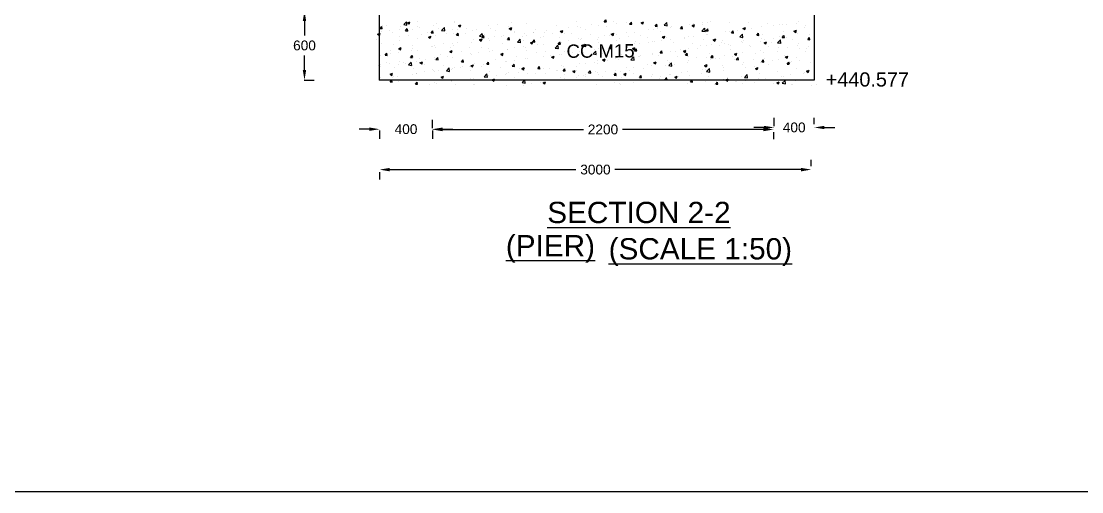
# Model space of a CAD drawing. Header units: metres. Extents: x 323 to 450, y 282 to 479.
# Drawn here: x 352.92 to 372.45, y 282.48 to 291.15 of the extents above; entities that cross this region are included whole.
import ezdxf

# ---------------------------------------------------------------- set-up
doc = ezdxf.new("R2010")
doc.units = ezdxf.units.M
doc.header["$MEASUREMENT"] = 0
for name, color, linetype in [('DIMENSION', 255, 'Continuous'), ('DRAWING', 7, 'Continuous'), ('HATCH', 7, 'Continuous'), ('TEXT', 255, 'Continuous')]:
    doc.layers.add(name, color=color, linetype=linetype)
doc.styles.get("Standard").update_dxf_attribs({"font": 'arial.ttf'})
doc.dimstyles.get("Standard").update_dxf_attribs({"dimtxt": 0.18, "dimasz": 0.1875, "dimexe": 0.18, "dimexo": 0.0625, "dimgap": 0.09, "dimtad": 0, "dimtih": 1, "dimtoh": 1, "dimdec": 4, "dimzin": 0, "dimdsep": 46, "dimtxsty": 'Standard', "dimcen": 0.09, "dimadec": 0, "dimazin": 0, "dimtfac": 1, "dimtdec": 4, "dimtofl": 0, "dimtmove": 0, "dimatfit": 3, "dimfxl": 1, "dimtolj": 1, "dimtzin": 0, "dimarcsym": 0})

# ---------------------------------------------------------------- blocks, each defined once
blk = doc.blocks.new('*D80')
at = {"layer": 'Defpoints', "color": 0, "ltscale": 0.02, "transparency": 16777216}
for p in [(358.058, 291.341), (358.069, 290.064), (358.136, 290.064)]:
    blk.add_point(p, dxfattribs=at)
at = {"layer": 'DIMENSION', "color": 0, "lineweight": -2, "ltscale": 0.02, "transparency": 16777216}
for p, q in [((358.121, 291.341), (358.316, 291.341)), ((358.136, 291.153), (358.136, 290.884)), ((358.136, 290.252), (358.136, 290.52)), ((358.131, 290.064), (358.316, 290.064))]:
    blk.add_line(p, q, dxfattribs=at)
at = {"layer": 'DIMENSION', "color": 0, "ltscale": 0.02, "transparency": 16777216}
for points in [[(358.104, 291.153), (358.167, 291.153), (358.136, 291.341)], [(358.104, 290.252), (358.167, 290.252), (358.136, 290.064)]]:
    blk.add_solid(points, dxfattribs=at)
at = {"layer": 'DIMENSION', "color": 0, "ltscale": 0.02, "transparency": 16777216, "insert": (358.136, 290.702), "char_height": 0.18, "attachment_point": 5}
blk.add_mtext('\\A1;600', dxfattribs=at)
blk = doc.blocks.new('*D81')
at = {"layer": 'Defpoints', "color": 0, "ltscale": 0.02, "transparency": 16777216}
for p in [(359.519, 289.196), (360.494, 289.196), (360.494, 289.16)]:
    blk.add_point(p, dxfattribs=at)
at = {"layer": 'DIMENSION', "color": 0, "lineweight": -2, "ltscale": 0.02, "transparency": 16777216}
for p, q in [((359.331, 289.16), (359.144, 289.16)), ((359.519, 289.134), (359.519, 288.98)), ((360.494, 289.134), (360.494, 288.98)), ((360.681, 289.16), (360.869, 289.16))]:
    blk.add_line(p, q, dxfattribs=at)
at = {"layer": 'DIMENSION', "color": 0, "ltscale": 0.02, "transparency": 16777216}
for points in [[(359.331, 289.192), (359.331, 289.129), (359.519, 289.16)], [(360.681, 289.192), (360.681, 289.129), (360.494, 289.16)]]:
    blk.add_solid(points, dxfattribs=at)
at = {"layer": 'DIMENSION', "color": 0, "ltscale": 0.02, "transparency": 16777216, "insert": (360.006, 289.16), "char_height": 0.18, "attachment_point": 5}
blk.add_mtext('\\A1;400', dxfattribs=at)
blk = doc.blocks.new('*D82')
at = {"layer": 'Defpoints', "color": 0, "ltscale": 0.02, "transparency": 16777216}
for p in [(366.775, 289.17), (366.775, 289.155), (360.494, 289.115)]:
    blk.add_point(p, dxfattribs=at)
at = {"layer": 'DIMENSION', "color": 0, "lineweight": -2, "ltscale": 0.02, "transparency": 16777216}
for p, q in [((360.494, 289.177), (360.494, 289.335)), ((360.681, 289.155), (363.274, 289.155)), ((366.587, 289.155), (363.994, 289.155)), ((366.775, 289.107), (366.775, 288.975))]:
    blk.add_line(p, q, dxfattribs=at)
at = {"layer": 'DIMENSION', "color": 0, "ltscale": 0.02, "transparency": 16777216}
for points in [[(360.681, 289.186), (360.681, 289.123), (360.494, 289.155)], [(366.587, 289.186), (366.587, 289.123), (366.775, 289.155)]]:
    blk.add_solid(points, dxfattribs=at)
at = {"layer": 'DIMENSION', "color": 0, "ltscale": 0.02, "transparency": 16777216, "insert": (363.634, 289.155), "char_height": 0.18, "attachment_point": 5}
blk.add_mtext('\\A1;2200', dxfattribs=at)
blk = doc.blocks.new('*D83')
at = {"layer": 'Defpoints', "color": 0, "ltscale": 0.02, "transparency": 16777216}
for p in [(366.786, 289.153), (367.527, 289.192), (367.527, 289.192)]:
    blk.add_point(p, dxfattribs=at)
at = {"layer": 'DIMENSION', "color": 0, "lineweight": -2, "ltscale": 0.02, "transparency": 16777216}
for p, q in [((366.786, 289.215), (366.786, 289.372)), ((367.527, 289.254), (367.527, 289.372)), ((366.598, 289.192), (366.411, 289.192)), ((367.714, 289.192), (367.902, 289.192))]:
    blk.add_line(p, q, dxfattribs=at)
at = {"layer": 'DIMENSION', "color": 0, "ltscale": 0.02, "transparency": 16777216}
for points in [[(366.598, 289.223), (366.598, 289.16), (366.786, 289.192)], [(367.714, 289.223), (367.714, 289.16), (367.527, 289.192)]]:
    blk.add_solid(points, dxfattribs=at)
at = {"layer": 'DIMENSION', "color": 0, "ltscale": 0.02, "transparency": 16777216, "insert": (367.156, 289.192), "char_height": 0.18, "attachment_point": 5}
blk.add_mtext('\\A1;400', dxfattribs=at)
blk = doc.blocks.new('*D84')
at = {"layer": 'Defpoints', "color": 0, "ltscale": 0.02, "transparency": 16777216}
for p in [(359.519, 288.433), (367.471, 288.416), (367.471, 288.416)]:
    blk.add_point(p, dxfattribs=at)
at = {"layer": 'DIMENSION', "color": 0, "lineweight": -2, "ltscale": 0.02, "transparency": 16777216}
for p, q in [((367.471, 288.478), (367.471, 288.596)), ((359.519, 288.37), (359.519, 288.236)), ((359.706, 288.416), (363.137, 288.416)), ((367.284, 288.416), (363.853, 288.416))]:
    blk.add_line(p, q, dxfattribs=at)
at = {"layer": 'DIMENSION', "color": 0, "ltscale": 0.02, "transparency": 16777216}
for points in [[(359.706, 288.447), (359.706, 288.384), (359.519, 288.416)], [(367.284, 288.447), (367.284, 288.384), (367.471, 288.416)]]:
    blk.add_solid(points, dxfattribs=at)
at = {"layer": 'DIMENSION', "color": 0, "ltscale": 0.02, "transparency": 16777216, "insert": (363.495, 288.416), "char_height": 0.18, "attachment_point": 5}
blk.add_mtext('\\A1;3000', dxfattribs=at)

msp = doc.modelspace()

# ---------------------------------------------------------------- linework, layer by layer
at = {"layer": 'DIMENSION', "ltscale": 0.02}
msp.add_lwpolyline([(431.69822, 282.48208), (323.04028, 282.48208), (323.04028, 360.03784), (431.69822, 360.03784)], close=True, dxfattribs=at)
at = {"layer": 'DRAWING', "ltscale": 0.02}
msp.add_lwpolyline([(359.51883, 291.32703), (367.52669, 291.32703), (367.52669, 290.06569), (359.51883, 290.06569)], close=True, dxfattribs=at)
at = {"layer": 'HATCH', "ltscale": 0.02}
for p, q in [((359.9651, 291.0877), (360.01599, 291.14073)), ((359.9651, 291.0877), (360.0232, 291.07869)), ((360.0236, 291.07821), (360.01638, 291.14025)), ((360.03092, 291.12005), (360.07666, 291.13761)), ((360.03092, 291.12005), (360.06342, 291.09814)), ((360.05518, 291.11653), (360.05518, 291.11653)), ((360.06381, 291.09764), (360.07706, 291.13712)), ((360.21872, 291.13806), (360.21872, 291.13806)), ((360.56122, 291.09859), (360.56122, 291.09859)), ((360.89119, 291.14041), (360.89119, 291.14041)), ((360.89373, 291.13305), (360.89373, 291.13305)), ((360.96977, 291.06773), (361.01551, 291.08529)), ((361.00266, 291.04532), (361.0159, 291.0848)), ((361.69394, 291.09724), (361.69394, 291.09724)), ((361.94136, 291.12981), (361.94136, 291.12981)), ((362.22725, 291.10872), (362.22725, 291.10872)), ((363.15266, 291.13564), (363.15266, 291.13564)), ((363.41657, 291.08899), (363.41657, 291.08899)), ((363.65661, 291.13787), (363.6881, 291.1754)), ((363.65661, 291.13787), (363.69565, 291.13446)), ((363.69604, 291.13395), (363.68849, 291.1749)), ((363.82915, 291.14331), (363.82915, 291.14331)), ((363.8894, 291.11587), (363.8894, 291.11587)), ((364.07116, 291.123), (364.07116, 291.123)), ((364.12518, 291.09688), (364.15667, 291.13441)), ((364.12518, 291.09688), (364.16423, 291.09346)), ((364.16462, 291.09296), (364.15706, 291.13391)), ((364.33521, 291.12148), (364.38095, 291.13904)), ((364.33521, 291.12148), (364.3677, 291.09956)), ((364.3681, 291.09906), (364.38134, 291.13854)), ((364.59375, 291.05588), (364.62524, 291.09342)), ((364.63319, 291.05196), (364.62563, 291.09291)), ((364.75894, 291.07529), (364.80982, 291.12832)), ((364.81743, 291.0658), (364.81021, 291.12784)), ((365.22546, 291.08418), (365.22546, 291.08418)), ((365.27406, 291.06916), (365.3198, 291.08672)), ((365.30437, 291.10249), (365.30437, 291.10249)), ((365.30694, 291.04674), (365.32019, 291.08622)), ((365.4636, 291.09057), (365.4636, 291.09057)), ((365.46791, 291.12402), (365.46791, 291.12402)), ((365.56088, 291.13017), (365.56088, 291.13017)), ((365.61989, 291.14704), (365.61989, 291.14704)), ((365.96862, 291.1323), (365.96862, 291.1323)), ((366.31736, 291.11757), (366.31736, 291.11757)), ((366.66609, 291.10283), (366.66609, 291.10283)), ((366.8876, 291.09132), (366.8876, 291.09132)), ((366.94313, 291.0832), (366.94313, 291.0832)), ((367.01483, 291.0881), (367.01483, 291.0881)), ((367.19055, 291.11577), (367.19055, 291.11577)), ((367.22691, 291.1403), (367.22691, 291.1403)), ((359.48202, 290.90935), (359.52776, 290.92691)), ((359.48202, 290.90935), (359.51452, 290.88743)), ((359.51491, 290.88694), (359.52816, 290.92641)), ((359.53011, 291.01543), (359.5616, 291.05296)), ((359.53011, 291.01543), (359.56916, 291.01202)), ((359.55652, 290.96179), (359.55652, 290.96179)), ((359.56955, 291.01152), (359.56199, 291.05247)), ((359.56418, 291.0637), (359.56418, 291.0637)), ((359.6426, 291.06221), (359.6426, 291.06221)), ((359.70192, 290.97595), (359.70192, 290.97595)), ((359.75078, 290.93686), (359.75078, 290.93686)), ((359.8865, 291.00361), (359.8865, 291.00361)), ((359.91291, 291.04897), (359.91291, 291.04897)), ((359.99868, 290.97444), (360.03017, 291.01197)), ((359.99868, 290.97444), (360.03773, 290.97102)), ((360.03812, 290.97052), (360.03057, 291.01147)), ((360.05065, 290.96122), (360.05065, 290.96122)), ((360.13176, 291.00226), (360.13176, 291.00226)), ((360.2258, 291.05259), (360.2258, 291.05259)), ((360.26165, 291.03423), (360.26165, 291.03423)), ((360.29428, 290.91297), (360.29428, 290.91297)), ((360.39939, 290.94648), (360.39939, 290.94648)), ((360.46725, 290.93344), (360.49875, 290.97098)), ((360.46725, 290.93344), (360.5063, 290.93003)), ((360.50669, 290.92953), (360.49914, 290.97048)), ((360.51274, 291.06766), (360.51274, 291.06766)), ((360.61038, 291.0195), (360.61038, 291.0195)), ((360.66231, 290.97957), (360.71319, 291.0326)), ((360.66231, 290.97957), (360.72041, 290.97056)), ((360.70686, 290.96729), (360.70686, 290.96729)), ((360.7208, 290.97008), (360.71359, 291.03212)), ((360.74812, 290.93175), (360.74812, 290.93175)), ((360.8704, 290.98882), (360.8704, 290.98882)), ((360.88325, 290.92294), (360.88325, 290.92294)), ((360.93582, 290.89245), (360.96732, 290.92998)), ((360.93582, 290.89245), (360.97487, 290.88903)), ((360.95912, 291.00476), (360.95912, 291.00476)), ((360.97526, 290.88853), (360.96771, 290.92948)), ((360.96977, 291.06773), (361.00226, 291.04582)), ((361.09686, 290.91701), (361.09686, 290.91701)), ((361.11782, 291.02139), (361.11782, 291.02139)), ((361.22256, 290.97192), (361.22256, 290.97192)), ((361.30785, 290.99003), (361.30785, 290.99003)), ((361.35952, 290.87144), (361.4104, 290.92447)), ((361.40439, 290.85145), (361.43589, 290.88899)), ((361.41801, 290.86195), (361.41079, 290.92399)), ((361.44383, 290.84754), (361.43628, 290.88849)), ((361.44559, 290.90228), (361.44559, 290.90228)), ((361.5304, 291.07571), (361.5304, 291.07571)), ((361.55797, 291.01792), (361.55797, 291.01792)), ((361.65659, 290.9753), (361.65659, 290.9753)), ((361.79433, 290.88754), (361.79433, 290.88754)), ((361.88795, 291.05974), (361.88795, 291.05974)), ((361.90862, 291.01541), (361.95436, 291.03297)), ((361.90862, 291.01541), (361.94111, 290.9935)), ((361.9415, 290.993), (361.95475, 291.03247)), ((362.00532, 290.96056), (362.00532, 290.96056)), ((362.00971, 290.93945), (362.00971, 290.93945)), ((362.18208, 290.92647), (362.18208, 290.92647)), ((362.21931, 290.89125), (362.21931, 290.89125)), ((362.34562, 290.948), (362.34562, 290.948)), ((362.35406, 290.94583), (362.35406, 290.94583)), ((362.39069, 291.00485), (362.39069, 291.00485)), ((362.55473, 290.93724), (362.55473, 290.93724)), ((362.59304, 290.98057), (362.59304, 290.98057)), ((362.70279, 290.93109), (362.70279, 290.93109)), ((362.77167, 291.07025), (362.77167, 291.07025)), ((362.84746, 290.96309), (362.8932, 290.98065)), ((362.84746, 290.96309), (362.87996, 290.94118)), ((362.88035, 290.94068), (362.8936, 290.98015)), ((362.8847, 290.97907), (362.8847, 290.97907)), ((362.92821, 290.92681), (362.92821, 290.92681)), ((363.00561, 291.03489), (363.00561, 291.03489)), ((363.05153, 290.91636), (363.05153, 290.91636)), ((363.16916, 291.05642), (363.16916, 291.05642)), ((363.22401, 291.02805), (363.22401, 291.02805)), ((363.30919, 290.99221), (363.30919, 290.99221)), ((363.40026, 290.90162), (363.40026, 290.90162)), ((363.55942, 291.07405), (363.55942, 291.07405)), ((363.65729, 290.88565), (363.65729, 290.88565)), ((363.69017, 291.0576), (363.69017, 291.0576)), ((363.749, 290.88689), (363.749, 290.88689)), ((363.78631, 290.91078), (363.83205, 290.92833)), ((363.78631, 290.91077), (363.8188, 290.88886)), ((363.8192, 290.88836), (363.83244, 290.92783)), ((363.82084, 290.90718), (363.82084, 290.90718)), ((363.88146, 290.89839), (363.88146, 290.89839)), ((364.06825, 290.93975), (364.06825, 290.93975)), ((364.22076, 290.94737), (364.22076, 290.94737)), ((364.32065, 290.89438), (364.32065, 290.89438)), ((364.48083, 290.99407), (364.48083, 290.99407)), ((364.55618, 290.99337), (364.55618, 290.99337)), ((364.59375, 291.05588), (364.6328, 291.05247)), ((364.64437, 291.0156), (364.64437, 291.0156)), ((364.70163, 290.95978), (364.70163, 290.95978)), ((364.75894, 291.07529), (364.81704, 291.06628)), ((364.88615, 291.03519), (364.88615, 291.03519)), ((364.89179, 291.04817), (364.89179, 291.04817)), ((365.06232, 291.01489), (365.09381, 291.05242)), ((365.06232, 291.01489), (365.10137, 291.01147)), ((365.08262, 291.02517), (365.08262, 291.02517)), ((365.10176, 291.01097), (365.0942, 291.05192)), ((365.27406, 291.06916), (365.30655, 291.04724)), ((365.45614, 290.96716), (365.50702, 291.02019)), ((365.45614, 290.96716), (365.51424, 290.95815)), ((365.51464, 290.95767), (365.50742, 291.01971)), ((365.53089, 290.97389), (365.56238, 291.01143)), ((365.53089, 290.97389), (365.56994, 290.97048)), ((365.54347, 290.89893), (365.54347, 290.89893)), ((365.55293, 290.9127), (365.55293, 290.9127)), ((365.57033, 290.96997), (365.56278, 291.01092)), ((365.88291, 290.95452), (365.88291, 290.95452)), ((365.95605, 290.95325), (365.95605, 290.95325)), ((365.99946, 290.9329), (366.03096, 290.97043)), ((365.99946, 290.9329), (366.03851, 290.92948)), ((366.0389, 290.92898), (366.03135, 290.96993)), ((366.11959, 290.97478), (366.11959, 290.97478)), ((366.15335, 290.85903), (366.20423, 290.91206)), ((366.21184, 290.84954), (366.20462, 290.91158)), ((366.2129, 291.01684), (366.25864, 291.0344)), ((366.2129, 291.01684), (366.2454, 290.99492)), ((366.22221, 291.0035), (366.22221, 291.0035)), ((366.24579, 290.99442), (366.25903, 291.0339)), ((366.36701, 291.00735), (366.36701, 291.00735)), ((366.46803, 290.8919), (366.49953, 290.92944)), ((366.46803, 290.8919), (366.50708, 290.88849)), ((366.50747, 290.88798), (366.49992, 290.92893)), ((366.55763, 291.0495), (366.55763, 291.0495)), ((366.57958, 290.89697), (366.57958, 290.89697)), ((366.77959, 291.06167), (366.77959, 291.06167)), ((366.9366, 290.85091), (366.9681, 290.88844)), ((366.96056, 290.96237), (366.96056, 290.96237)), ((366.97604, 290.84699), (366.96849, 290.88794)), ((367.15175, 290.96452), (367.19749, 290.98208)), ((367.15175, 290.96452), (367.18424, 290.9426)), ((367.18464, 290.9421), (367.19788, 290.98158)), ((367.21897, 290.92283), (367.21897, 290.92283)), ((367.34155, 291.02776), (367.34155, 291.02776)), ((367.36356, 291.07336), (367.36356, 291.07336)), ((367.43127, 290.91243), (367.43127, 290.91243)), ((359.47074, 290.80455), (359.47074, 290.80455)), ((359.54858, 290.74432), (359.54858, 290.74432)), ((359.78294, 290.7169), (359.78294, 290.7169)), ((359.87855, 290.78614), (359.87855, 290.78614)), ((359.88332, 290.85886), (359.88332, 290.85886)), ((360.04686, 290.8804), (360.04686, 290.8804)), ((360.13167, 290.70217), (360.13167, 290.70217)), ((360.21786, 290.83512), (360.21786, 290.83512)), ((360.42087, 290.85703), (360.46661, 290.87459)), ((360.42087, 290.85703), (360.45337, 290.83511)), ((360.45376, 290.83462), (360.467, 290.87409)), ((360.48041, 290.68743), (360.48041, 290.68743)), ((360.535, 290.70962), (360.535, 290.70962)), ((360.55328, 290.88112), (360.55328, 290.88112)), ((360.69854, 290.73115), (360.69854, 290.73115)), ((360.86676, 290.74327), (360.86676, 290.74327)), ((360.87531, 290.70547), (360.87531, 290.70547)), ((360.94596, 290.76373), (360.94596, 290.76373)), ((361.21461, 290.75445), (361.21461, 290.75445)), ((361.24774, 290.80866), (361.24774, 290.80866)), ((361.35854, 290.81805), (361.35854, 290.81805)), ((361.35952, 290.87144), (361.41762, 290.86243)), ((361.35972, 290.80471), (361.40546, 290.82227)), ((361.35972, 290.80471), (361.39221, 290.78279)), ((361.3926, 290.7823), (361.40585, 290.82177)), ((361.40439, 290.85145), (361.44344, 290.84804)), ((361.52208, 290.83958), (361.52208, 290.83958)), ((361.55003, 290.80044), (361.55003, 290.80044)), ((361.62872, 290.87406), (361.62872, 290.87406)), ((361.7695, 290.87215), (361.7695, 290.87215)), ((361.78526, 290.73062), (361.78526, 290.73062)), ((361.87297, 290.81046), (361.90446, 290.84799)), ((361.87297, 290.81046), (361.91201, 290.80704)), ((361.88, 290.84227), (361.88, 290.84227)), ((361.9124, 290.80654), (361.90485, 290.84749)), ((362.05672, 290.76331), (362.1076, 290.81634)), ((362.05672, 290.76331), (362.11482, 290.7543)), ((362.11522, 290.75382), (362.108, 290.81586)), ((362.14306, 290.87281), (362.14306, 290.87281)), ((362.16624, 290.79602), (362.16624, 290.79602)), ((362.17376, 290.69034), (362.17376, 290.69034)), ((362.29856, 290.75239), (362.3443, 290.76995)), ((362.29856, 290.75239), (362.33106, 290.73047)), ((362.33145, 290.72997), (362.3447, 290.76945)), ((362.34154, 290.76946), (362.37303, 290.807)), ((362.34154, 290.76946), (362.38058, 290.76605)), ((362.38097, 290.76555), (362.37342, 290.8065)), ((362.42118, 290.72291), (362.42118, 290.72291)), ((362.4918, 290.85807), (362.4918, 290.85807)), ((362.54678, 290.71977), (362.54678, 290.71977)), ((362.54722, 290.86141), (362.54722, 290.86141)), ((362.75393, 290.65518), (362.80481, 290.70821)), ((362.81242, 290.64569), (362.8052, 290.70773)), ((362.81011, 290.72847), (362.8416, 290.766)), ((362.81011, 290.72847), (362.84916, 290.72505)), ((362.83376, 290.77723), (362.83376, 290.77723)), ((362.84053, 290.84334), (362.84053, 290.84334)), ((362.84955, 290.72455), (362.84199, 290.7655)), ((362.87676, 290.76159), (362.87676, 290.76159)), ((362.9973, 290.79876), (362.9973, 290.79876)), ((363.1777, 290.69819), (363.1777, 290.69819)), ((363.18927, 290.82861), (363.18927, 290.82861)), ((363.21606, 290.81057), (363.21606, 290.81057)), ((363.23741, 290.70007), (363.28315, 290.71763)), ((363.23741, 290.70007), (363.2699, 290.67815)), ((363.24472, 290.83133), (363.24472, 290.83133)), ((363.2703, 290.67765), (363.28354, 290.71713)), ((363.27868, 290.68747), (363.31017, 290.72501)), ((363.27868, 290.68747), (363.31773, 290.68406)), ((363.31812, 290.68356), (363.31056, 290.72451)), ((363.538, 290.81387), (363.538, 290.81387)), ((363.55148, 290.85657), (363.55148, 290.85657)), ((363.55868, 290.76359), (363.55868, 290.76359)), ((363.88674, 290.79914), (363.88674, 290.79914)), ((363.93967, 290.82898), (363.93967, 290.82898)), ((364.09773, 290.87215), (364.09773, 290.87215)), ((364.21282, 290.7299), (364.21282, 290.7299)), ((364.23547, 290.7844), (364.23547, 290.7844)), ((364.30897, 290.73641), (364.30897, 290.73641)), ((364.44647, 290.85742), (364.44647, 290.85742)), ((364.47252, 290.75794), (364.47252, 290.75794)), ((364.54823, 290.7759), (364.54823, 290.7759)), ((364.58421, 290.76967), (364.58421, 290.76967)), ((364.71993, 290.79051), (364.71993, 290.79051)), ((364.72516, 290.85846), (364.7709, 290.87601)), ((364.72516, 290.85846), (364.75765, 290.83654)), ((364.75804, 290.83604), (364.77129, 290.87551)), ((364.7952, 290.84268), (364.7952, 290.84268)), ((364.87821, 290.81772), (364.87821, 290.81772)), ((364.93294, 290.75493), (364.93294, 290.75493)), ((365.13251, 290.84483), (365.13251, 290.84483)), ((365.14394, 290.82795), (365.14394, 290.82795)), ((365.21751, 290.8667), (365.21751, 290.8667)), ((365.28168, 290.7402), (365.28168, 290.7402)), ((365.29605, 290.86636), (365.29605, 290.86636)), ((365.43663, 290.70078), (365.43663, 290.70078)), ((365.49267, 290.81321), (365.49267, 290.81321)), ((365.54499, 290.69523), (365.54499, 290.69523)), ((365.63041, 290.72546), (365.63041, 290.72546)), ((365.664, 290.80614), (365.70974, 290.82369)), ((365.664, 290.80614), (365.6965, 290.78422)), ((365.69689, 290.78372), (365.71014, 290.82319)), ((365.78419, 290.69559), (365.78419, 290.69559)), ((365.81761, 290.76618), (365.81761, 290.76618)), ((365.84141, 290.79848), (365.84141, 290.79848)), ((365.87496, 290.73705), (365.87496, 290.73705)), ((365.94774, 290.71712), (365.94774, 290.71712)), ((365.97915, 290.71073), (365.97915, 290.71073)), ((366.15335, 290.85903), (366.21145, 290.85002)), ((366.19014, 290.78375), (366.19014, 290.78375)), ((366.19515, 290.74969), (366.19515, 290.74969)), ((366.1986, 290.83157), (366.1986, 290.83157)), ((366.21427, 290.78603), (366.21427, 290.78603)), ((366.32788, 290.69599), (366.32788, 290.69599)), ((366.35513, 290.68814), (366.35513, 290.68814)), ((366.53888, 290.76901), (366.53888, 290.76901)), ((366.54969, 290.83203), (366.54969, 290.83203)), ((366.60285, 290.75382), (366.64859, 290.77137)), ((366.60285, 290.75382), (366.63534, 290.7319)), ((366.60773, 290.80401), (366.60773, 290.80401)), ((366.63574, 290.7314), (366.64898, 290.77087)), ((366.73611, 290.75353), (366.73611, 290.75353)), ((366.77127, 290.82554), (366.77127, 290.82554)), ((366.85055, 290.7509), (366.90144, 290.80393)), ((366.85055, 290.7509), (366.90865, 290.74189)), ((366.87966, 290.87385), (366.87966, 290.87385)), ((366.88761, 290.75428), (366.88761, 290.75428)), ((366.90905, 290.74141), (366.90183, 290.80345)), ((366.9366, 290.85091), (366.97565, 290.84749)), ((367.01869, 290.85811), (367.01869, 290.85811)), ((367.1171, 290.81893), (367.1171, 290.81893)), ((367.21102, 290.70536), (367.21102, 290.70536)), ((367.23635, 290.73954), (367.23635, 290.73954)), ((367.40517, 290.80991), (367.43667, 290.84745)), ((367.40517, 290.80991), (367.44422, 290.8065)), ((367.44461, 290.80599), (367.43706, 290.84694)), ((359.54063, 290.52684), (359.54063, 290.52684)), ((359.62075, 290.52404), (359.65225, 290.56157)), ((359.62075, 290.52404), (359.6598, 290.52062)), ((359.66019, 290.52012), (359.65264, 290.56107)), ((359.71146, 290.6012), (359.71146, 290.6012)), ((359.72381, 290.54708), (359.72381, 290.54708)), ((359.87061, 290.56867), (359.87061, 290.56867)), ((359.87197, 290.64633), (359.91771, 290.66389)), ((359.87197, 290.64633), (359.90447, 290.62441)), ((359.875, 290.62273), (359.875, 290.62273)), ((359.90486, 290.62391), (359.9181, 290.66339)), ((360.08932, 290.48305), (360.12082, 290.52058)), ((360.10479, 290.61247), (360.10479, 290.61247)), ((360.12876, 290.47913), (360.12121, 290.52008)), ((360.12242, 290.65531), (360.12242, 290.65531)), ((360.20991, 290.61765), (360.20991, 290.61765)), ((360.48577, 290.67787), (360.48577, 290.67787)), ((360.54533, 290.66364), (360.54533, 290.66364)), ((360.64231, 290.53443), (360.64231, 290.53443)), ((360.7741, 290.50607), (360.7741, 290.50607)), ((360.81082, 290.59401), (360.85656, 290.61157)), ((360.81082, 290.59401), (360.84331, 290.57209)), ((360.82914, 290.6727), (360.82914, 290.6727)), ((360.8437, 290.57159), (360.85695, 290.61107)), ((361.02329, 290.59983), (361.02329, 290.59983)), ((361.17788, 290.65796), (361.17788, 290.65796)), ((361.18668, 290.56038), (361.18668, 290.56038)), ((361.20667, 290.53697), (361.20667, 290.53697)), ((361.35022, 290.58191), (361.35022, 290.58191)), ((361.40427, 290.66522), (361.40427, 290.66522)), ((361.52661, 290.64323), (361.52661, 290.64323)), ((361.54209, 290.58297), (361.54209, 290.58297)), ((361.59764, 290.61449), (361.59764, 290.61449)), ((361.74966, 290.54169), (361.7954, 290.55925)), ((361.74966, 290.54169), (361.78216, 290.51977)), ((361.78255, 290.51927), (361.7958, 290.55875)), ((361.87206, 290.62479), (361.87206, 290.62479)), ((361.87535, 290.62849), (361.87535, 290.62849)), ((362.01022, 290.66881), (362.01022, 290.66881)), ((362.03475, 290.502), (362.03475, 290.502)), ((362.21137, 290.67377), (362.21137, 290.67377)), ((362.22408, 290.61376), (362.22408, 290.61376)), ((362.41573, 290.5674), (362.41573, 290.5674)), ((362.53884, 290.5023), (362.53884, 290.5023)), ((362.57282, 290.59902), (362.57282, 290.59902)), ((362.6619, 290.51956), (362.6619, 290.51956)), ((362.68851, 290.48937), (362.73425, 290.50693)), ((362.7214, 290.46695), (362.73464, 290.50643)), ((362.75393, 290.65518), (362.81203, 290.64617)), ((362.79672, 290.63279), (362.79672, 290.63279)), ((362.82544, 290.5411), (362.82544, 290.5411)), ((362.86881, 290.54412), (362.86881, 290.54412)), ((362.92155, 290.58429), (362.92155, 290.58429)), ((363.07286, 290.57367), (363.07286, 290.57367)), ((363.20812, 290.5931), (363.20812, 290.5931)), ((363.27029, 290.56955), (363.27029, 290.56955)), ((363.45113, 290.54705), (363.50202, 290.60008)), ((363.45113, 290.54705), (363.50923, 290.53804)), ((363.48544, 290.62799), (363.48544, 290.62799)), ((363.50963, 290.53756), (363.50241, 290.5996)), ((363.54354, 290.6391), (363.54354, 290.6391)), ((363.61902, 290.55482), (363.61902, 290.55482)), ((363.64898, 290.64952), (363.64898, 290.64952)), ((363.74725, 290.64648), (363.77874, 290.68401)), ((363.74725, 290.64648), (363.7863, 290.64306)), ((363.78669, 290.64256), (363.77913, 290.68351)), ((363.87351, 290.68092), (363.87351, 290.68092)), ((363.8964, 290.68209), (363.8964, 290.68209)), ((363.96776, 290.54009), (363.96776, 290.54009)), ((364.14834, 290.43892), (364.19922, 290.49195)), ((364.17626, 290.64775), (364.222, 290.66531)), ((364.17626, 290.64775), (364.20875, 290.62583)), ((364.20487, 290.51243), (364.20487, 290.51243)), ((364.20914, 290.62533), (364.22239, 290.66481)), ((364.21582, 290.60549), (364.24731, 290.64302)), ((364.21582, 290.60549), (364.25487, 290.60207)), ((364.25526, 290.60157), (364.24771, 290.64252)), ((364.29368, 290.50459), (364.29368, 290.50459)), ((364.30066, 290.50028), (364.30066, 290.50028)), ((364.31649, 290.52535), (364.31649, 290.52535)), ((364.54029, 290.55843), (364.54029, 290.55843)), ((364.54808, 290.53285), (364.54808, 290.53285)), ((364.66523, 290.51062), (364.66523, 290.51062)), ((364.67466, 290.56999), (364.67466, 290.56999)), ((364.68439, 290.56449), (364.71589, 290.60202)), ((364.68439, 290.56449), (364.72344, 290.56107)), ((364.72383, 290.56057), (364.71628, 290.60152)), ((364.87027, 290.60025), (364.87027, 290.60025)), ((364.96066, 290.58717), (364.96066, 290.58717)), ((365.01396, 290.49588), (365.01396, 290.49588)), ((365.05565, 290.63539), (365.05565, 290.63539)), ((365.1151, 290.59543), (365.16084, 290.61299)), ((365.1151, 290.59543), (365.1476, 290.57351)), ((365.1242, 290.6087), (365.1242, 290.6087)), ((365.14799, 290.57301), (365.16124, 290.61249)), ((365.15296, 290.5235), (365.18446, 290.56103)), ((365.15296, 290.5235), (365.19201, 290.52008)), ((365.1924, 290.51958), (365.18485, 290.56053)), ((365.20957, 290.64923), (365.20957, 290.64923)), ((365.21218, 290.49195), (365.21218, 290.49195)), ((365.37161, 290.64127), (365.37161, 290.64127)), ((365.59316, 290.55734), (365.59316, 290.55734)), ((365.62153, 290.4825), (365.65303, 290.52003)), ((365.66097, 290.47858), (365.65342, 290.51953)), ((365.86702, 290.51958), (365.86702, 290.51958)), ((365.97415, 290.62274), (365.97415, 290.62274)), ((366.02329, 290.49203), (366.02329, 290.49203)), ((366.05395, 290.54311), (366.09969, 290.56067)), ((366.05395, 290.54311), (366.08644, 290.52119)), ((366.08684, 290.52069), (366.10008, 290.56017)), ((366.20632, 290.56856), (366.20632, 290.56856)), ((366.43587, 290.54635), (366.43587, 290.54635)), ((366.54174, 290.61456), (366.54174, 290.61456)), ((366.59942, 290.56788), (366.59942, 290.56788)), ((366.67662, 290.68126), (366.67662, 290.68126)), ((366.84683, 290.60045), (366.84683, 290.60045)), ((366.87172, 290.65638), (366.87172, 290.65638)), ((366.98561, 290.52491), (366.98561, 290.52491)), ((366.9928, 290.49079), (367.03854, 290.50835)), ((367.02535, 290.66652), (367.02535, 290.66652)), ((367.02568, 290.46837), (367.03893, 290.50785)), ((367.25941, 290.65477), (367.25941, 290.65477)), ((367.36659, 290.59031), (367.36659, 290.59031)), ((367.37409, 290.65179), (367.37409, 290.65179)), ((367.42295, 290.6763), (367.42295, 290.6763)), ((359.49936, 290.33824), (359.49936, 290.33824)), ((359.53269, 290.30937), (359.53269, 290.30937)), ((359.5396, 290.34354), (359.5396, 290.34354)), ((359.65572, 290.38308), (359.65572, 290.38308)), ((359.70315, 290.36507), (359.70315, 290.36507)), ((359.86267, 290.35119), (359.86267, 290.35119)), ((359.88034, 290.40364), (359.88034, 290.40364)), ((359.95056, 290.39765), (359.95056, 290.39765)), ((360.00446, 290.36834), (360.00446, 290.36834)), ((360.05171, 290.3432), (360.1026, 290.39623)), ((360.05171, 290.3432), (360.10981, 290.33419)), ((360.08932, 290.48305), (360.12837, 290.47963)), ((360.11021, 290.33371), (360.10299, 290.39575)), ((360.20197, 290.40017), (360.20197, 290.40017)), ((360.26132, 290.46903), (360.26132, 290.46903)), ((360.26192, 290.38331), (360.30766, 290.40086)), ((360.26192, 290.38331), (360.29441, 290.36139)), ((360.2948, 290.36089), (360.30805, 290.40037)), ((360.35319, 290.35361), (360.35319, 290.35361)), ((360.36314, 290.45196), (360.36314, 290.45196)), ((360.52668, 290.47349), (360.52668, 290.47349)), ((360.53739, 290.44617), (360.53739, 290.44617)), ((360.5579, 290.44205), (360.58939, 290.47958)), ((360.5579, 290.44205), (360.59694, 290.43864)), ((360.59733, 290.43813), (360.58978, 290.47908)), ((360.70193, 290.33887), (360.70193, 290.33887)), ((360.86736, 290.48799), (360.86736, 290.48799)), ((360.8918, 290.30581), (360.8918, 290.30581)), ((361.01482, 290.30272), (361.01482, 290.30272)), ((361.02647, 290.40106), (361.05796, 290.43859)), ((361.02647, 290.40106), (361.06551, 290.39764)), ((361.05066, 290.32414), (361.05066, 290.32414)), ((361.0659, 290.39714), (361.05835, 290.43809)), ((361.17836, 290.32425), (361.17836, 290.32425)), ((361.19872, 290.3195), (361.19872, 290.3195)), ((361.20076, 290.33099), (361.2465, 290.34854)), ((361.20076, 290.33099), (361.23326, 290.30907)), ((361.23365, 290.30857), (361.2469, 290.34805)), ((361.27278, 290.37121), (361.27278, 290.37121)), ((361.3994, 290.30941), (361.3994, 290.30941)), ((361.42578, 290.35683), (361.42578, 290.35683)), ((361.49504, 290.36006), (361.52653, 290.39759)), ((361.49504, 290.36006), (361.53409, 290.35665)), ((361.53448, 290.35614), (361.52692, 290.39709)), ((361.53414, 290.3655), (361.53414, 290.3655)), ((361.65377, 290.4366), (361.65377, 290.4366)), ((361.83836, 290.41114), (361.83836, 290.41114)), ((361.86412, 290.40732), (361.86412, 290.40732)), ((361.96361, 290.31907), (361.9951, 290.3566)), ((361.96361, 290.31907), (362.00266, 290.31565)), ((362.00305, 290.31515), (361.99549, 290.3561)), ((362.0019, 290.43267), (362.0019, 290.43267)), ((362.13961, 290.27867), (362.18535, 290.29623)), ((362.20342, 290.4563), (362.20342, 290.4563)), ((362.24932, 290.46525), (362.24932, 290.46525)), ((362.43218, 290.27807), (362.46367, 290.31561)), ((362.47162, 290.27415), (362.46406, 290.3151)), ((362.68851, 290.48937), (362.72101, 290.46745)), ((362.86087, 290.32665), (362.86087, 290.32665)), ((362.901, 290.31601), (362.901, 290.31601)), ((363.15073, 290.3084), (363.15073, 290.3084)), ((363.20018, 290.37563), (363.20018, 290.37563)), ((363.31358, 290.37032), (363.31358, 290.37032)), ((363.47712, 290.39186), (363.47712, 290.39186)), ((363.53171, 290.3738), (363.53171, 290.3738)), ((363.53559, 290.42163), (363.53559, 290.42163)), ((363.62736, 290.43705), (363.6731, 290.45461)), ((363.62736, 290.43705), (363.65985, 290.41513)), ((363.66024, 290.41463), (363.67349, 290.45411)), ((363.72454, 290.42443), (363.72454, 290.42443)), ((363.86557, 290.46345), (363.86557, 290.46345)), ((363.9127, 290.4392), (363.9127, 290.4392)), ((364.13712, 290.47875), (364.13712, 290.47875)), ((364.14834, 290.43892), (364.20644, 290.42991)), ((364.20683, 290.42943), (364.19962, 290.49147)), ((364.45021, 290.36115), (364.45021, 290.36115)), ((364.53235, 290.34095), (364.53235, 290.34095)), ((364.5662, 290.38473), (364.61194, 290.40229)), ((364.5662, 290.38473), (364.5987, 290.36281)), ((364.59909, 290.36231), (364.61234, 290.40179)), ((364.7888, 290.32951), (364.7888, 290.32951)), ((364.8312, 290.42655), (364.8312, 290.42655)), ((364.84555, 290.33079), (364.89643, 290.38382)), ((364.84555, 290.33079), (364.90365, 290.32178)), ((364.86232, 290.38278), (364.86232, 290.38278)), ((364.90404, 290.3213), (364.89682, 290.38334)), ((364.95234, 290.35104), (364.95234, 290.35104)), ((365.19976, 290.38361), (365.19976, 290.38361)), ((365.20163, 290.43176), (365.20163, 290.43176)), ((365.3627, 290.48115), (365.3627, 290.48115)), ((365.50505, 290.33241), (365.55079, 290.34997)), ((365.50505, 290.33241), (365.53755, 290.31049)), ((365.53704, 290.47776), (365.53704, 290.47776)), ((365.53794, 290.30999), (365.55118, 290.34947)), ((365.61234, 290.43793), (365.61234, 290.43793)), ((365.62153, 290.4825), (365.66058, 290.47909)), ((365.71143, 290.46641), (365.71143, 290.46641)), ((365.77588, 290.45946), (365.77588, 290.45946)), ((365.84266, 290.32872), (365.84266, 290.32872)), ((365.85908, 290.3021), (365.85908, 290.3021)), ((366.06017, 290.45168), (366.06017, 290.45168)), ((366.0901, 290.44151), (366.1216, 290.47904)), ((366.09011, 290.44151), (366.12915, 290.43809)), ((366.12954, 290.43759), (366.12199, 290.47854)), ((366.19838, 290.35109), (366.19838, 290.35109)), ((366.22364, 290.39412), (366.22364, 290.39412)), ((366.4089, 290.43694), (366.4089, 290.43694)), ((366.42756, 290.31022), (366.42756, 290.31022)), ((366.4439, 290.28009), (366.48964, 290.29765)), ((366.47678, 290.25767), (366.49003, 290.29715)), ((366.5338, 290.39708), (366.5338, 290.39708)), ((366.55868, 290.40051), (366.59017, 290.43805)), ((366.55868, 290.40051), (366.59772, 290.3971)), ((366.59811, 290.39659), (366.59056, 290.43754)), ((366.60462, 290.45952), (366.60462, 290.45952)), ((366.67498, 290.34279), (366.67498, 290.34279)), ((366.75764, 290.42221), (366.75764, 290.42221)), ((366.86377, 290.4389), (366.86377, 290.4389)), ((366.9928, 290.49079), (367.02529, 290.46888)), ((367.02725, 290.35952), (367.05874, 290.39705)), ((367.02725, 290.35952), (367.06629, 290.3561)), ((367.06668, 290.3556), (367.05913, 290.39655)), ((367.08755, 290.39711), (367.08755, 290.39711)), ((367.10637, 290.40747), (367.10637, 290.40747)), ((367.20308, 290.48789), (367.20308, 290.48789)), ((367.2511, 290.41864), (367.2511, 290.41864)), ((367.45511, 290.39274), (367.45511, 290.39274)), ((359.53129, 290.10741), (359.53129, 290.10741)), ((359.71302, 290.1726), (359.75876, 290.19016)), ((359.71302, 290.1726), (359.74551, 290.15068)), ((359.7459, 290.15019), (359.75915, 290.18966)), ((359.74885, 290.10962), (359.74885, 290.10962)), ((359.77871, 290.13999), (359.77871, 290.13999)), ((359.79347, 290.29533), (359.79347, 290.29533)), ((359.85472, 290.13372), (359.85472, 290.13372)), ((360.12983, 290.17502), (360.12983, 290.17502)), ((360.1422, 290.28059), (360.1422, 290.28059)), ((360.19128, 290.1943), (360.19128, 290.1943)), ((360.19403, 290.1827), (360.19403, 290.1827)), ((360.35483, 290.21583), (360.35483, 290.21583)), ((360.49094, 290.26586), (360.49094, 290.26586)), ((360.51082, 290.24042), (360.51082, 290.24042)), ((360.52944, 290.2287), (360.52944, 290.2287)), ((360.60224, 290.24841), (360.60224, 290.24841)), ((360.65186, 290.12028), (360.69761, 290.13784)), ((360.65186, 290.12028), (360.68436, 290.09836)), ((360.68475, 290.09787), (360.698, 290.13734)), ((360.74892, 290.23507), (360.7998, 290.2881)), ((360.74892, 290.23507), (360.80702, 290.22606)), ((360.80741, 290.22558), (360.8002, 290.28762)), ((360.83967, 290.25112), (360.83967, 290.25112)), ((360.85942, 290.27052), (360.85942, 290.27052)), ((361.18841, 290.23639), (361.18841, 290.23639)), ((361.19078, 290.10203), (361.19078, 290.10203)), ((361.44613, 290.12694), (361.49701, 290.17997)), ((361.44613, 290.12694), (361.50423, 290.11793)), ((361.50462, 290.11745), (361.4974, 290.17949)), ((361.5262, 290.14803), (361.5262, 290.14803)), ((361.53714, 290.22165), (361.53714, 290.22165)), ((361.6665, 290.15348), (361.6665, 290.15348)), ((361.74813, 290.29467), (361.74813, 290.29467)), ((361.83004, 290.17501), (361.83004, 290.17501)), ((361.85617, 290.18985), (361.85617, 290.18985)), ((361.88588, 290.20692), (361.88588, 290.20692)), ((362.00778, 290.11221), (362.00778, 290.11221)), ((362.07746, 290.20759), (362.07746, 290.20759)), ((362.09687, 290.27994), (362.09687, 290.27994)), ((362.13961, 290.27867), (362.17211, 290.25675)), ((362.1725, 290.25625), (362.18574, 290.29573)), ((362.19548, 290.23883), (362.19548, 290.23883)), ((362.23461, 290.19218), (362.23461, 290.19218)), ((362.38876, 290.17761), (362.38876, 290.17761)), ((362.43218, 290.27807), (362.47123, 290.27466)), ((362.4456, 290.2652), (362.4456, 290.2652)), ((362.49004, 290.2619), (362.49004, 290.2619)), ((362.5309, 290.28483), (362.5309, 290.28483)), ((362.58335, 290.17745), (362.58335, 290.17745)), ((362.65358, 290.28343), (362.65358, 290.28343)), ((362.76975, 290.24301), (362.76975, 290.24301)), ((362.79434, 290.25047), (362.79434, 290.25047)), ((362.85293, 290.10918), (362.85293, 290.10918)), ((362.90075, 290.23708), (362.93224, 290.27461)), ((362.90075, 290.23708), (362.9398, 290.23366)), ((362.93208, 290.16272), (362.93208, 290.16272)), ((362.94019, 290.23316), (362.93263, 290.27411)), ((363.07846, 290.22635), (363.1242, 290.24391)), ((363.07846, 290.22635), (363.11095, 290.20443)), ((363.11134, 290.20393), (363.12459, 290.24341)), ((363.14172, 290.11266), (363.14172, 290.11266)), ((363.14307, 290.23573), (363.14307, 290.23573)), ((363.19223, 290.15816), (363.19223, 290.15816)), ((363.28082, 290.14798), (363.28082, 290.14798)), ((363.30526, 290.13419), (363.30526, 290.13419)), ((363.30726, 290.16496), (363.30726, 290.16496)), ((363.36932, 290.19608), (363.40082, 290.23362)), ((363.36932, 290.19608), (363.40837, 290.19267)), ((363.40876, 290.19216), (363.40121, 290.23311)), ((363.49181, 290.221), (363.49181, 290.221)), ((363.52765, 290.20415), (363.52765, 290.20415)), ((363.55268, 290.16677), (363.55268, 290.16677)), ((363.62955, 290.13325), (363.62955, 290.13325)), ((363.68825, 290.23036), (363.68825, 290.23036)), ((363.83789, 290.15509), (363.86939, 290.19262)), ((363.83789, 290.15509), (363.87694, 290.15167)), ((363.84054, 290.20626), (363.84054, 290.20626)), ((363.85762, 290.24598), (363.85762, 290.24598)), ((363.87733, 290.15117), (363.86978, 290.19212)), ((363.96526, 290.22108), (363.96526, 290.22108)), ((363.97829, 290.11851), (363.97829, 290.11851)), ((364.0173, 290.17403), (364.06304, 290.19159)), ((364.0173, 290.17403), (364.0498, 290.15211)), ((364.05019, 290.15161), (364.06344, 290.19109)), ((364.06923, 290.29576), (364.06923, 290.29576)), ((364.1288, 290.24262), (364.1288, 290.24262)), ((364.18928, 290.19153), (364.18928, 290.19153)), ((364.19693, 290.29496), (364.19693, 290.29496)), ((364.30646, 290.11409), (364.33796, 290.15163)), ((364.30646, 290.11409), (364.34551, 290.11068)), ((364.32702, 290.10378), (364.32702, 290.10378)), ((364.3459, 290.11017), (364.33835, 290.15112)), ((364.37622, 290.27519), (364.37622, 290.27519)), ((364.5244, 290.12348), (364.5244, 290.12348)), ((364.53801, 290.17679), (364.53801, 290.17679)), ((364.69971, 290.13254), (364.69971, 290.13254)), ((364.78877, 290.08947), (364.80653, 290.11063)), ((364.81073, 290.08947), (364.80692, 290.11013)), ((364.85438, 290.1653), (364.85438, 290.1653)), ((364.88675, 290.16206), (364.88675, 290.16206)), ((364.95615, 290.12171), (365.00189, 290.13927)), ((364.95615, 290.12171), (364.98865, 290.09979)), ((364.98904, 290.09929), (365.00228, 290.13877)), ((365.0279, 290.12595), (365.0279, 290.12595)), ((365.08069, 290.19793), (365.08069, 290.19793)), ((365.19368, 290.21428), (365.19368, 290.21428)), ((365.23548, 290.14732), (365.23548, 290.14732)), ((365.44048, 290.18027), (365.44048, 290.18027)), ((365.46167, 290.26333), (365.46167, 290.26333)), ((365.5291, 290.26028), (365.5291, 290.26028)), ((365.54275, 290.22266), (365.59364, 290.27569)), ((365.54275, 290.22266), (365.60085, 290.21365)), ((365.58422, 290.13259), (365.58422, 290.13259)), ((365.60125, 290.21317), (365.59403, 290.27521)), ((365.60402, 290.2018), (365.60402, 290.2018)), ((365.85144, 290.23437), (365.85144, 290.23437)), ((365.93295, 290.11786), (365.93295, 290.11786)), ((366.19044, 290.13361), (366.19044, 290.13361)), ((366.23996, 290.11453), (366.29084, 290.16756)), ((366.23996, 290.11453), (366.29806, 290.10552)), ((366.26402, 290.28869), (366.26402, 290.28869)), ((366.28169, 290.10312), (366.28169, 290.10312)), ((366.29845, 290.10504), (366.29123, 290.16708)), ((366.4439, 290.28009), (366.47639, 290.25817)), ((366.52585, 290.17961), (366.52585, 290.17961)), ((366.85583, 290.22143), (366.85583, 290.22143)), ((366.9157, 290.13945), (366.9157, 290.13945)), ((366.95864, 290.13513), (366.95864, 290.13513)), ((367.07924, 290.16098), (367.07924, 290.16098)), ((367.19513, 290.27041), (367.19513, 290.27041)), ((367.32666, 290.19355), (367.32666, 290.19355)), ((367.33962, 290.20052), (367.33962, 290.20052)), ((367.38274, 290.22777), (367.42848, 290.24533)), ((367.38274, 290.22777), (367.41524, 290.20585)), ((367.41563, 290.20535), (367.42888, 290.24483)), ((359.52475, 290.0919), (359.52475, 290.0919)), ((359.52575, 290.05101), (359.52575, 290.05101)), ((359.7114, 290.03265), (359.74289, 290.07018)), ((359.7114, 290.03265), (359.75044, 290.02923)), ((359.75083, 290.02873), (359.74328, 290.06968)), ((359.87449, 290.03628), (359.87449, 290.03628)), ((360.17997, 289.99165), (360.21146, 290.02919)), ((360.17997, 289.99165), (360.21902, 289.98824)), ((360.21941, 289.98774), (360.21185, 290.02869)), ((360.22322, 290.02154), (360.22322, 290.02154)), ((360.43039, 289.99075), (360.43039, 289.99075)), ((360.5215, 290.01123), (360.5215, 290.01123)), ((360.57196, 290.00681), (360.57196, 290.00681)), ((360.84296, 290.04506), (360.84296, 290.04506)), ((360.85148, 290.05305), (360.85148, 290.05305)), ((360.92069, 289.99207), (360.92069, 289.99207)), ((361.00651, 290.06659), (361.00651, 290.06659)), ((361.24581, 289.98142), (361.24581, 289.98142)), ((361.25392, 290.09917), (361.25392, 290.09917)), ((361.26943, 289.97734), (361.26943, 289.97734)), ((361.59071, 290.06796), (361.63645, 290.08552)), ((361.59071, 290.06796), (361.62321, 290.04605)), ((361.6236, 290.04555), (361.63684, 290.08502)), ((361.6268, 290.04682), (361.6268, 290.04682)), ((361.84823, 289.97238), (361.84823, 289.97238)), ((362.14333, 290.01881), (362.19422, 290.07184)), ((362.14333, 290.01881), (362.20143, 290.0098)), ((362.16431, 289.96877), (362.16431, 289.96877)), ((362.18753, 290.02136), (362.18753, 290.02136)), ((362.20183, 290.00932), (362.19461, 290.07136)), ((362.31818, 290.00424), (362.31818, 290.00424)), ((362.48172, 290.02577), (362.48172, 290.02577)), ((362.52295, 290.06735), (362.52295, 290.06735)), ((362.52956, 290.01564), (362.5753, 290.0332)), ((362.52956, 290.01564), (362.56205, 289.99373)), ((362.5453, 290.03417), (362.5453, 290.03417)), ((362.56244, 289.99323), (362.57569, 290.0327)), ((362.72914, 290.05835), (362.72914, 290.05835)), ((362.92628, 290.09957), (362.92628, 290.09957)), ((363.51971, 289.98668), (363.51971, 289.98668)), ((363.84968, 290.0285), (363.84968, 290.0285)), ((363.93774, 290.00174), (363.93774, 290.00174)), ((363.95694, 289.98495), (363.95694, 289.98495)), ((364.18899, 290.07748), (364.18899, 290.07748)), ((364.20436, 290.01753), (364.20436, 290.01753)), ((364.31872, 290.06714), (364.31872, 290.06714)), ((364.61694, 290.07184), (364.61694, 290.07184)), ((364.67576, 290.08904), (364.67576, 290.08904)), ((364.77503, 290.0731), (364.78877, 290.08947)), ((364.77504, 290.0731), (364.81408, 290.06968)), ((364.78048, 290.09338), (364.78048, 290.09338)), ((364.81447, 290.06918), (364.81073, 290.08947)), ((365.02449, 290.07431), (365.02449, 290.07431)), ((365.18574, 289.99681), (365.18574, 289.99681)), ((365.24361, 290.0321), (365.2751, 290.06964)), ((365.24361, 290.0321), (365.28265, 290.02869)), ((365.28304, 290.02818), (365.27549, 290.06913)), ((365.37323, 290.05957), (365.37323, 290.05957)), ((365.52116, 290.04281), (365.52116, 290.04281)), ((365.67958, 289.97671), (365.67958, 289.97671)), ((365.71218, 289.99111), (365.74367, 290.02864)), ((365.71218, 289.99111), (365.75122, 289.98769)), ((365.72196, 290.04484), (365.72196, 290.04484)), ((365.75161, 289.98719), (365.74406, 290.02814)), ((365.85113, 290.08463), (365.85113, 290.08463)), ((365.895, 290.06939), (365.94074, 290.08695)), ((365.895, 290.06939), (365.92749, 290.04747)), ((365.92788, 290.04697), (365.94113, 290.08645)), ((366.0707, 290.0301), (366.0707, 290.0301)), ((366.09216, 290.03103), (366.09216, 290.03103)), ((366.19667, 290.00433), (366.19667, 290.00433)), ((366.2557, 290.05256), (366.2557, 290.05256)), ((366.41943, 290.01537), (366.41943, 290.01537)), ((366.50312, 290.08513), (366.50312, 290.08513)), ((366.57765, 290.06973), (366.57765, 290.06973)), ((366.63042, 290.08839), (366.63042, 290.08839)), ((366.76817, 290.00063), (366.76817, 290.00063)), ((366.83384, 290.01707), (366.87958, 290.03463)), ((366.83384, 290.01707), (366.86634, 289.99515)), ((366.84789, 290.00396), (366.84789, 290.00396)), ((366.86673, 289.99465), (366.87998, 290.03412)), ((366.93716, 290.0064), (366.98805, 290.05943)), ((366.93716, 290.0064), (366.99527, 289.99739)), ((366.97916, 290.07365), (366.97916, 290.07365)), ((366.99566, 289.99691), (366.98844, 290.05895)), ((367.11517, 289.99169), (367.11517, 289.99169)), ((367.1169, 289.9859), (367.1169, 289.9859)), ((367.18719, 290.05294), (367.18719, 290.05294)), ((367.32789, 290.05892), (367.32789, 290.05892)), ((367.46564, 289.97116), (367.46564, 289.97116)), ((367.49615, 290.05708), (367.49615, 290.05708)), ((367.56738, 289.99021), (367.56738, 289.99021))]:
    msp.add_line(p, q, dxfattribs=at)

# ---------------------------------------------------------------- texts
at = {"layer": 'TEXT'}
for s, height, p in [('%%USECTION 2-2', 0.3919674, (362.60733, 287.43092)), ('%%U(PIER)', 0.391967, (361.84462, 286.81844)), ('%%U(SCALE 1:50)', 0.3919674, (363.73847, 286.76165))]:
    msp.add_text(s, height=height, dxfattribs=at).set_placement(p)
at = {"layer": 'TEXT', "insert": (362.86615, 290.71847), "char_height": 0.24498, "width": 4.2739189, "attachment_point": 1, "rotation": 0.40756}
msp.add_mtext(' CC M15', dxfattribs=at)
at = {"layer": 'TEXT', "insert": (367.53469, 290.20746), "char_height": 0.261312, "width": 4.6765438, "attachment_point": 1}
msp.add_mtext('  +440.577', dxfattribs=at)

# ---------------------------------------------------------------- dimensions: what is measured, and where the dimension line sits
at = {"layer": 'DIMENSION', "ltscale": 0.02}
dim = msp.add_linear_dim(base=(358.13571, 290.06402), p1=(358.05802, 291.34078), p2=(358.06898, 290.06402), angle=90, text='600', dimstyle='Standard', dxfattribs=at)
dim.commit()
dim.dimension.update_dxf_attribs({"geometry": '*D80', "text_midpoint": (358.13571, 290.7024)})
for base, p1, p2, text, picture, middle in [((366.77478, 289.15465), (360.49363, 289.11457), (366.77478, 289.1697), '2200', '*D82', (363.63421, 289.15465)), ((367.52669, 289.19151), (366.78558, 289.15285), (367.52669, 289.19151), '400', '*D83', (367.15614, 289.19151)), ((360.49363, 289.16033), (359.51883, 289.19623), (360.49363, 289.19623), '400', '*D81', (360.00623, 289.16033)), ((367.47102, 288.41572), (359.51883, 288.43259), (367.47102, 288.41572), '3000', '*D84', (363.49493, 288.41572))]:
    dim = msp.add_linear_dim(base=base, p1=p1, p2=p2, text=text, dimstyle='Standard', dxfattribs=at)
    dim.commit()
    dim.dimension.update_dxf_attribs({"geometry": picture, "text_midpoint": middle})

doc.saveas('drawing.dxf')
